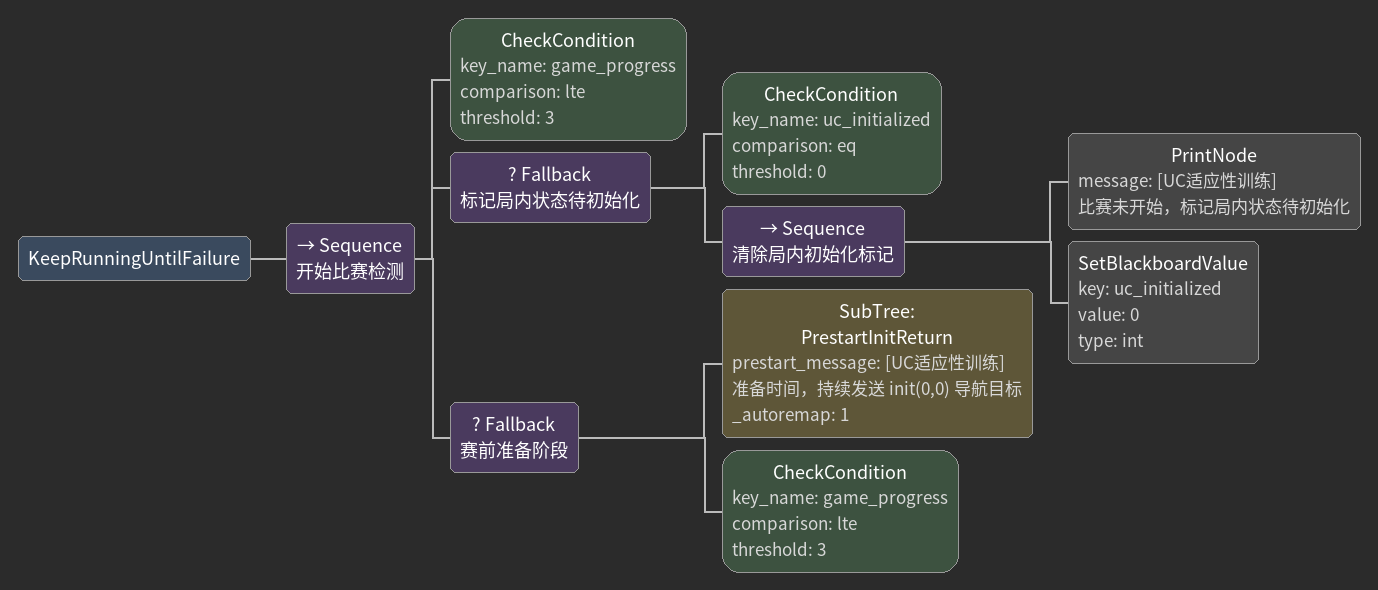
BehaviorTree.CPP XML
<KeepRunningUntilFailure>
  <Sequence name="开始比赛检测">
    <CheckCondition key_name="game_progress" comparison="lte" threshold="3"/>
    <Fallback name="标记局内状态待初始化">
      <CheckCondition key_name="uc_initialized" comparison="eq" threshold="0"/>
      <Sequence name="清除局内初始化标记">
        <PrintNode message="[UC适应性训练] 比赛未开始，标记局内状态待初始化"/>
        <SetBlackboardValue key="uc_initialized" value="0" type="int"/>
      </Sequence>
    </Fallback>
    <Fallback name="赛前准备阶段">
      <SubTree ID="PrestartInitReturn" prestart_message="[UC适应性训练] 准备时间，持续发送 init(0,0) 导航目标" _autoremap="1"/>
      <CheckCondition key_name="game_progress" comparison="lte" threshold="3"/>
    </Fallback>
  </Sequence>
</KeepRunningUntilFailure>
